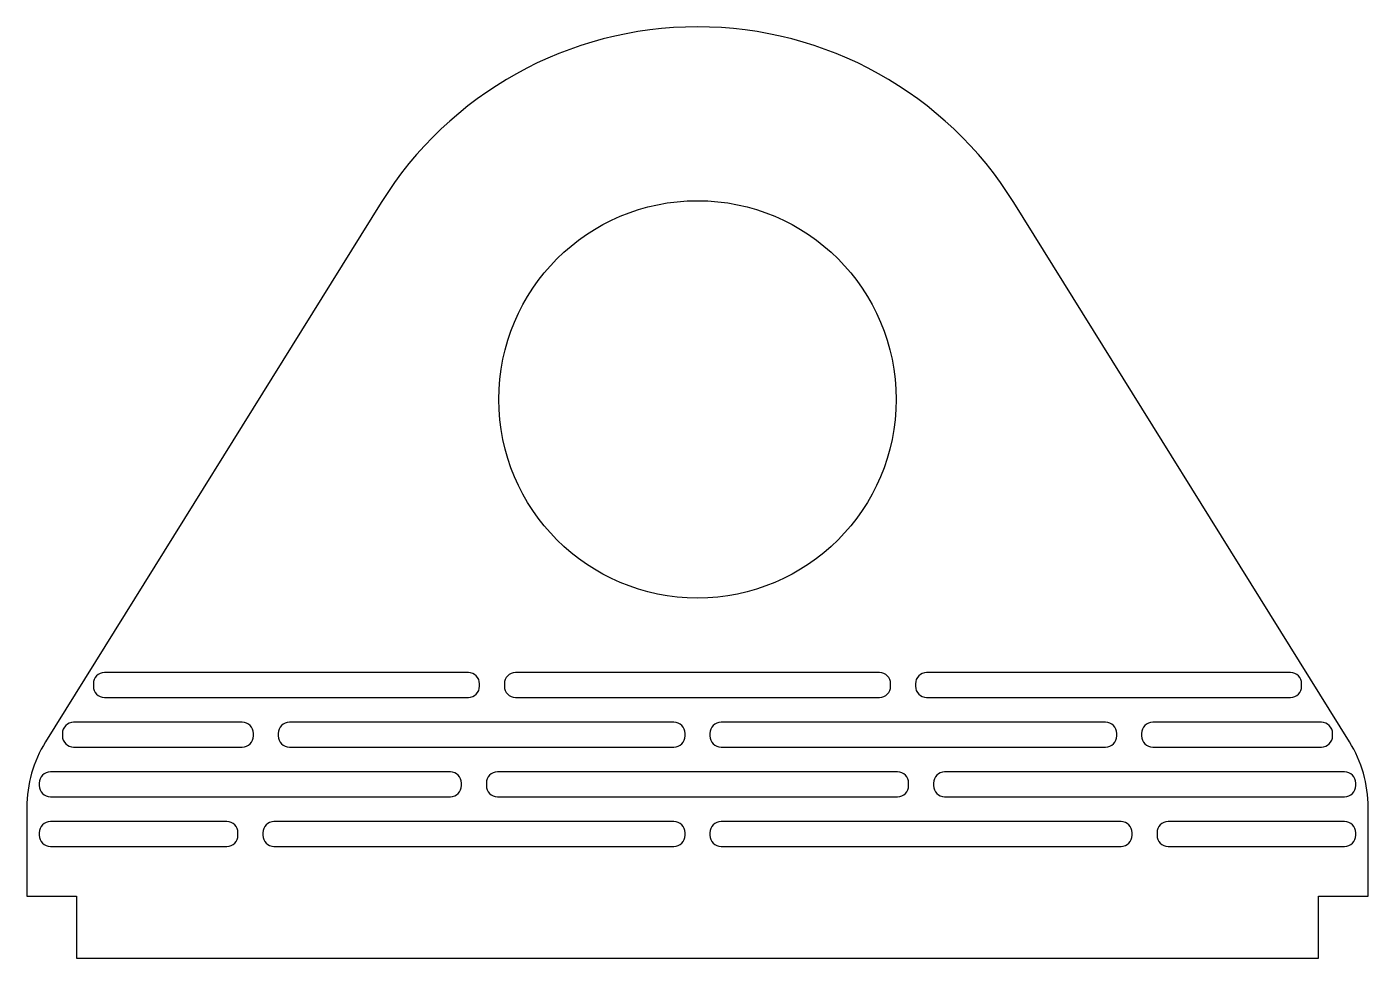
# Model space of a CAD drawing. Header units: metres. Extents: x -2 to 52, y 0 to 37.5.
import ezdxf

# ---------------------------------------------------------------- set-up
doc = ezdxf.new("R2010")
doc.units = ezdxf.units.M

msp = doc.modelspace()

# ---------------------------------------------------------------- linework, layer by layer
at = {"layer": 'PARAMETRIX'}
for p, q in [((12.2642, 30.4245), (-1.2453, 8.7129)), ((51.2453, 8.7129), (37.7358, 30.4245)), ((15.7759, 11.5), (1.1278, 11.5)), ((32.3241, 11.5), (17.6759, 11.5)), ((48.8722, 11.5), (34.2241, 11.5)), ((0.6778, 11.05), (0.6778, 10.95)), ((16.2259, 10.95), (16.2259, 11.05)), ((17.2259, 11.05), (17.2259, 10.95)), ((32.7741, 10.95), (32.7741, 11.05)), ((33.7741, 11.05), (33.7741, 10.95)), ((49.3222, 10.95), (49.3222, 11.05)), ((1.1278, 10.5), (15.7759, 10.5)), ((17.6759, 10.5), (32.3241, 10.5)), ((34.2241, 10.5), (48.8722, 10.5)), ((6.6722, 9.5), (-0.1167, 9.5)), ((24.05, 9.5), (8.5722, 9.5)), ((41.4278, 9.5), (25.95, 9.5)), ((50.1167, 9.5), (43.3278, 9.5)), ((-0.5667, 9.05), (-0.5667, 8.95)), ((7.1222, 8.95), (7.1222, 9.05)), ((8.1222, 9.05), (8.1222, 8.95)), ((24.5, 8.95), (24.5, 9.05)), ((25.5, 9.05), (25.5, 8.95)), ((41.8778, 8.95), (41.8778, 9.05)), ((42.8778, 9.05), (42.8778, 8.95)), ((50.5667, 8.95), (50.5667, 9.05)), ((-0.1167, 8.5), (6.6722, 8.5)), ((8.5722, 8.5), (24.05, 8.5)), ((25.95, 8.5), (41.4278, 8.5)), ((43.3278, 8.5), (50.1167, 8.5)), ((-1.5, 7.05), (-1.5, 6.95)), ((15.05, 7.5), (-1.05, 7.5)), ((15.5, 6.95), (15.5, 7.05)), ((16.5, 7.05), (16.5, 6.95)), ((33.05, 7.5), (16.95, 7.5)), ((33.5, 6.95), (33.5, 7.05)), ((34.5, 7.05), (34.5, 6.95)), ((51.05, 7.5), (34.95, 7.5)), ((51.5, 6.95), (51.5, 7.05)), ((-1.05, 6.5), (15.05, 6.5)), ((16.95, 6.5), (33.05, 6.5)), ((34.95, 6.5), (51.05, 6.5)), ((-2, 6.0714), (-2, 2.5)), ((52, 2.5), (52, 6.0714)), ((6.05, 5.5), (-1.05, 5.5)), ((24.05, 5.5), (7.95, 5.5)), ((42.05, 5.5), (25.95, 5.5)), ((51.05, 5.5), (43.95, 5.5)), ((-1.5, 5.05), (-1.5, 4.95)), ((6.5, 4.95), (6.5, 5.05)), ((7.5, 5.05), (7.5, 4.95)), ((24.5, 4.95), (24.5, 5.05)), ((25.5, 5.05), (25.5, 4.95)), ((42.5, 4.95), (42.5, 5.05)), ((43.5, 5.05), (43.5, 4.95)), ((51.5, 4.95), (51.5, 5.05)), ((-1.05, 4.5), (6.05, 4.5)), ((7.95, 4.5), (24.05, 4.5)), ((25.95, 4.5), (42.05, 4.5)), ((43.95, 4.5), (51.05, 4.5)), ((-2, 2.5), (0, 2.5)), ((0, 2.5), (0, 0)), ((50, 0), (50, 2.5)), ((50, 2.5), (52, 2.5)), ((0, 0), (50, 0))]:
    msp.add_line(p, q, dxfattribs=at)
msp.add_circle((25, 22.5), 8, dxfattribs=at)
for centre, radius, start, end in [((25, 22.5), 15, 31.8908, 148.1092), ((1.1278, 11.05), 0.45, 90, 180), ((15.7759, 11.05), 0.45, 0, 90), ((17.6759, 11.05), 0.45, 90, 180), ((32.3241, 11.05), 0.45, 0, 90), ((34.2241, 11.05), 0.45, 90, 180), ((48.8722, 11.05), 0.45, 0, 90), ((1.1278, 10.95), 0.45, 180, 270), ((15.7759, 10.95), 0.45, 270, 0), ((17.6759, 10.95), 0.45, 180, 270), ((32.3241, 10.95), 0.45, 270, 0), ((34.2241, 10.95), 0.45, 180, 270), ((48.8722, 10.95), 0.45, 270, 0), ((-0.1167, 9.05), 0.45, 90, 180), ((6.6722, 9.05), 0.45, 0, 90), ((8.5722, 9.05), 0.45, 90, 180), ((24.05, 9.05), 0.45, 0, 90), ((25.95, 9.05), 0.45, 90, 180), ((41.4278, 9.05), 0.45, 0, 90), ((43.3278, 9.05), 0.45, 90, 180), ((50.1167, 9.05), 0.45, 0, 90), ((3, 6.0714), 5, 148.1092, 180), ((-0.1167, 8.95), 0.45, 180, 270), ((6.6722, 8.95), 0.45, 270, 0), ((8.5722, 8.95), 0.45, 180, 270), ((24.05, 8.95), 0.45, 270, 0), ((25.95, 8.95), 0.45, 180, 270), ((41.4278, 8.95), 0.45, 270, 0), ((43.3278, 8.95), 0.45, 180, 270), ((50.1167, 8.95), 0.45, 270, 0), ((47, 6.0714), 5, 0, 31.8908), ((-1.05, 7.05), 0.45, 90, 180), ((15.05, 7.05), 0.45, 360, 90), ((16.95, 7.05), 0.45, 90, 180), ((33.05, 7.05), 0.45, 360, 90), ((34.95, 7.05), 0.45, 90, 180), ((51.05, 7.05), 0.45, 360, 90), ((-1.05, 6.95), 0.45, 180, 270), ((15.05, 6.95), 0.45, 270, 0), ((16.95, 6.95), 0.45, 180, 270), ((33.05, 6.95), 0.45, 270, 0), ((34.95, 6.95), 0.45, 180, 270), ((51.05, 6.95), 0.45, 270, 0), ((-1.05, 5.05), 0.45, 90, 180), ((6.05, 5.05), 0.45, 360, 90), ((7.95, 5.05), 0.45, 90, 180), ((24.05, 5.05), 0.45, 360, 90), ((25.95, 5.05), 0.45, 90, 180), ((42.05, 5.05), 0.45, 360, 90), ((43.95, 5.05), 0.45, 90, 180), ((51.05, 5.05), 0.45, 360, 90), ((-1.05, 4.95), 0.45, 180, 270), ((6.05, 4.95), 0.45, 270, 0), ((7.95, 4.95), 0.45, 180, 270), ((24.05, 4.95), 0.45, 270, 0), ((25.95, 4.95), 0.45, 180, 270), ((42.05, 4.95), 0.45, 270, 0), ((43.95, 4.95), 0.45, 180, 270), ((51.05, 4.95), 0.45, 270, 0)]:
    msp.add_arc(centre, radius, start, end, dxfattribs=at)

doc.saveas('drawing.dxf')
